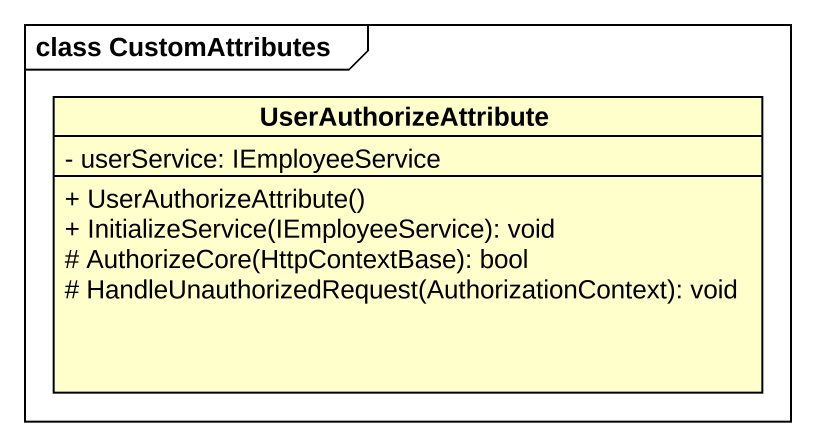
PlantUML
@startuml
mainframe class CustomAttributes
hide circle
hide empty members
skinparam classAttributeIconSize 0
class UserAuthorizeAttribute {
  - userService: IEmployeeService
  + UserAuthorizeAttribute()
  + InitializeService(IEmployeeService): void
  # AuthorizeCore(HttpContextBase): bool
  # HandleUnauthorizedRequest(AuthorizationContext): void
}
@enduml
